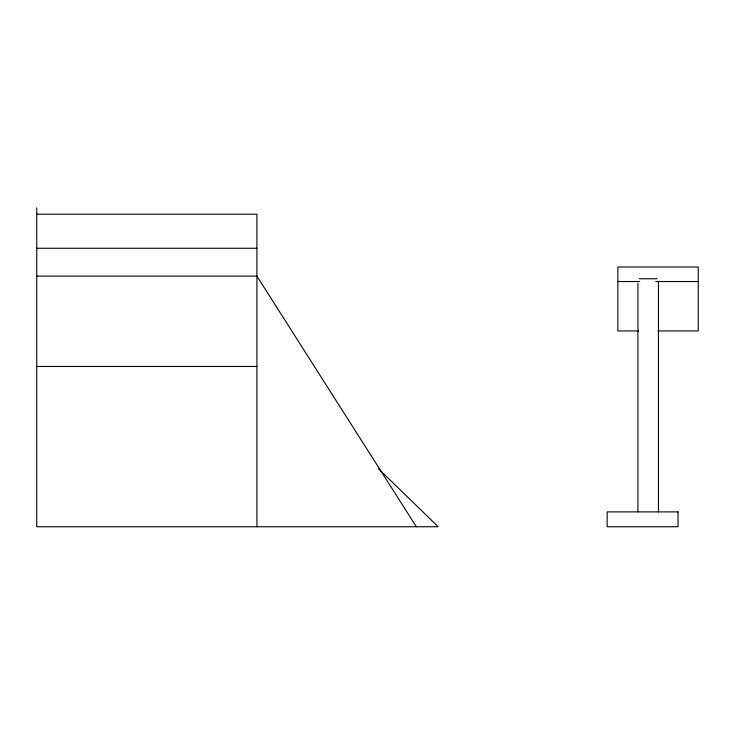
<?xml version="1.0" encoding="UTF-8"?>
<svg xmlns="http://www.w3.org/2000/svg" width="735" height="735" viewBox="0 0 735 735"><rect width="100%" height="100%" fill="white"/><g stroke="black" fill="none" stroke-linecap="round" stroke-linejoin="round"><path stroke-width="1.1" d="M36.75 214.207L256.91 214.207L256.91 526.747M36.75 248.274L256.91 248.274M36.75 276.112L256.91 276.112L416.35 526.747M639.303 278.749L657.081 278.749M617.869 281.523L639.68 281.523M655.758 281.523L698.25 281.523M638.54 330.943L617.869 330.943L617.869 267.016L698.25 267.016L698.25 330.943L658.055 330.943M36.75 366.471L256.91 366.471M378.534 468.792L438.179 526.747L36.75 526.747L36.75 207.886M658.459 282.194L658.459 511.882M637.925 283.342L637.925 511.882M678.038 511.882L607.156 511.882L607.156 526.747L678.038 526.747L678.038 511.882"/></g></svg>
